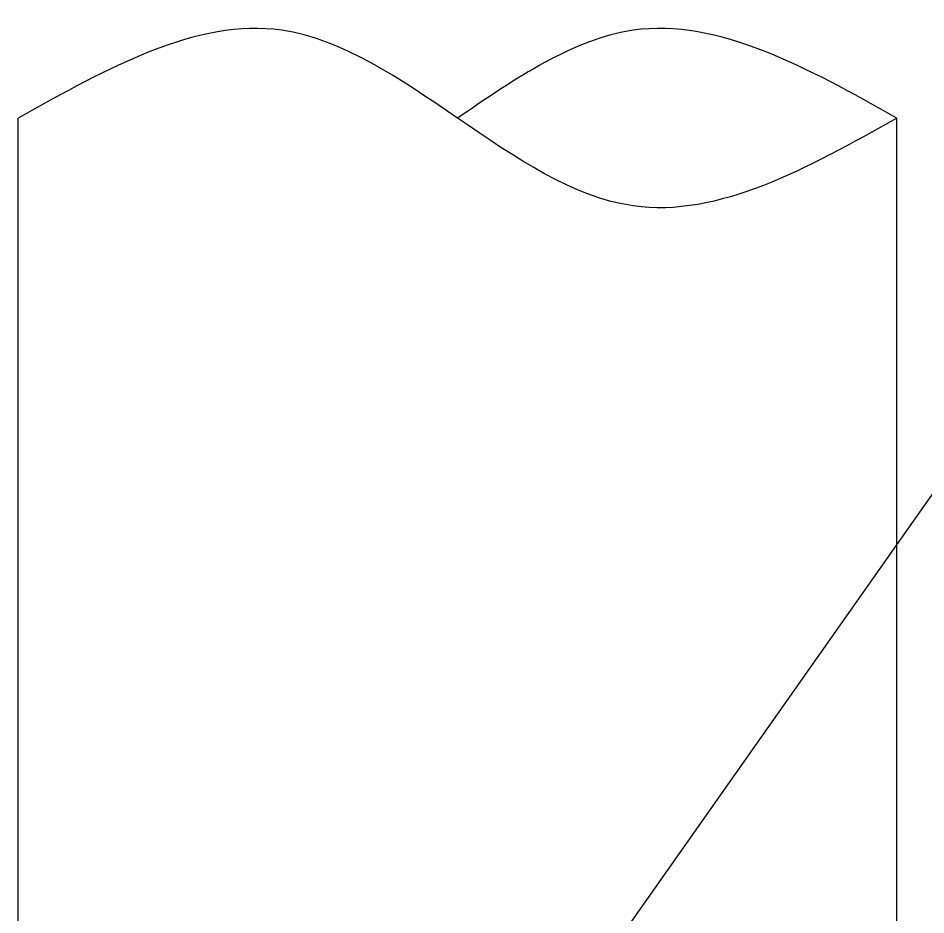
# Model space of a CAD drawing. Extents: x 1169373 to 1354985, y 649019 to 904199.
# Drawn here: x 1280490 to 1281475, y 798902 to 799876 of the extents above; entities that cross this region are included whole.
import ezdxf

# ---------------------------------------------------------------- set-up
doc = ezdxf.new("R2010")
doc.units = 0
doc.header["$LTSCALE"] = 1000
doc.header["$MEASUREMENT"] = 0
doc.styles.get("Standard").update_dxf_attribs({"font": 'gbenor.shx', "bigfont": 'gbcbig.shx'})
doc.dimstyles.get("Standard").update_dxf_attribs({"dimscale": 100, "dimtxt": 3.5, "dimasz": 1, "dimexe": 2.5, "dimexo": 3, "dimgap": 1.5, "dimtad": 1, "dimdec": 0, "dimzin": 0, "dimdsep": 46, "dimtxsty": 'Standard', "dimblk": 'ARCHTICK', "dimcen": 0.09, "dimadec": 0, "dimazin": 0, "dimtfac": 1, "dimtdec": 0, "dimtix": 1, "dimtmove": 2, "dimatfit": 3, "dimfxl": 1, "dimtolj": 1, "dimtzin": 0, "dimarcsym": 0})

# ---------------------------------------------------------------- blocks, each defined once
blk = doc.blocks.new('gfhhrryyfd')
at = {"linetype": 'Continuous'}
for p, q in [((3694597.73, -1750985.79), (3694597.73, -1749863.61)), ((3695551.17, -1750964.88), (3695551.17, -1749863.61))]:
    blk.add_line(p, q, dxfattribs=at)
for points, knots in [([(3695551.17, -1749863.61), (3695454.23, -1749917.86), (3695220.19, -1750048.84), (3694928.7, -1749678.37), (3694694.67, -1749809.35), (3694597.73, -1749863.61)], [0, 0, 0, 0, 1046.890993, 2527.418434, 3574.309427, 3574.309427, 3574.309427, 3574.309427]), ([(3695551.17, -1749863.61), (3695454.23, -1749809.35), (3695288.74, -1749716.73), (3695137.21, -1749820.59), (3695074.45, -1749863.61)], [0, 0, 0, 0, 3.604997, 6.154114, 6.154114, 6.154114, 6.154114])]:
    blk.add_open_spline(points, degree=3, knots=knots, dxfattribs=at)
blk.add_leader([(3695116.26, -1750943.97), (3695847.91, -1749904.8)], dimstyle='Standard', override={"dimgap": 20, "dimtad": 0})

msp = doc.modelspace()

# ---------------------------------------------------------------- block references
at = {"lineweight": -3, "xscale": 0.9999959487468004, "yscale": 0.999995949678123, "zscale": 0.9999959495959999}
msp.add_blockref('gfhhrryyfd', (-2414092.33, 2549623.71), dxfattribs=at)

doc.saveas('drawing.dxf')
